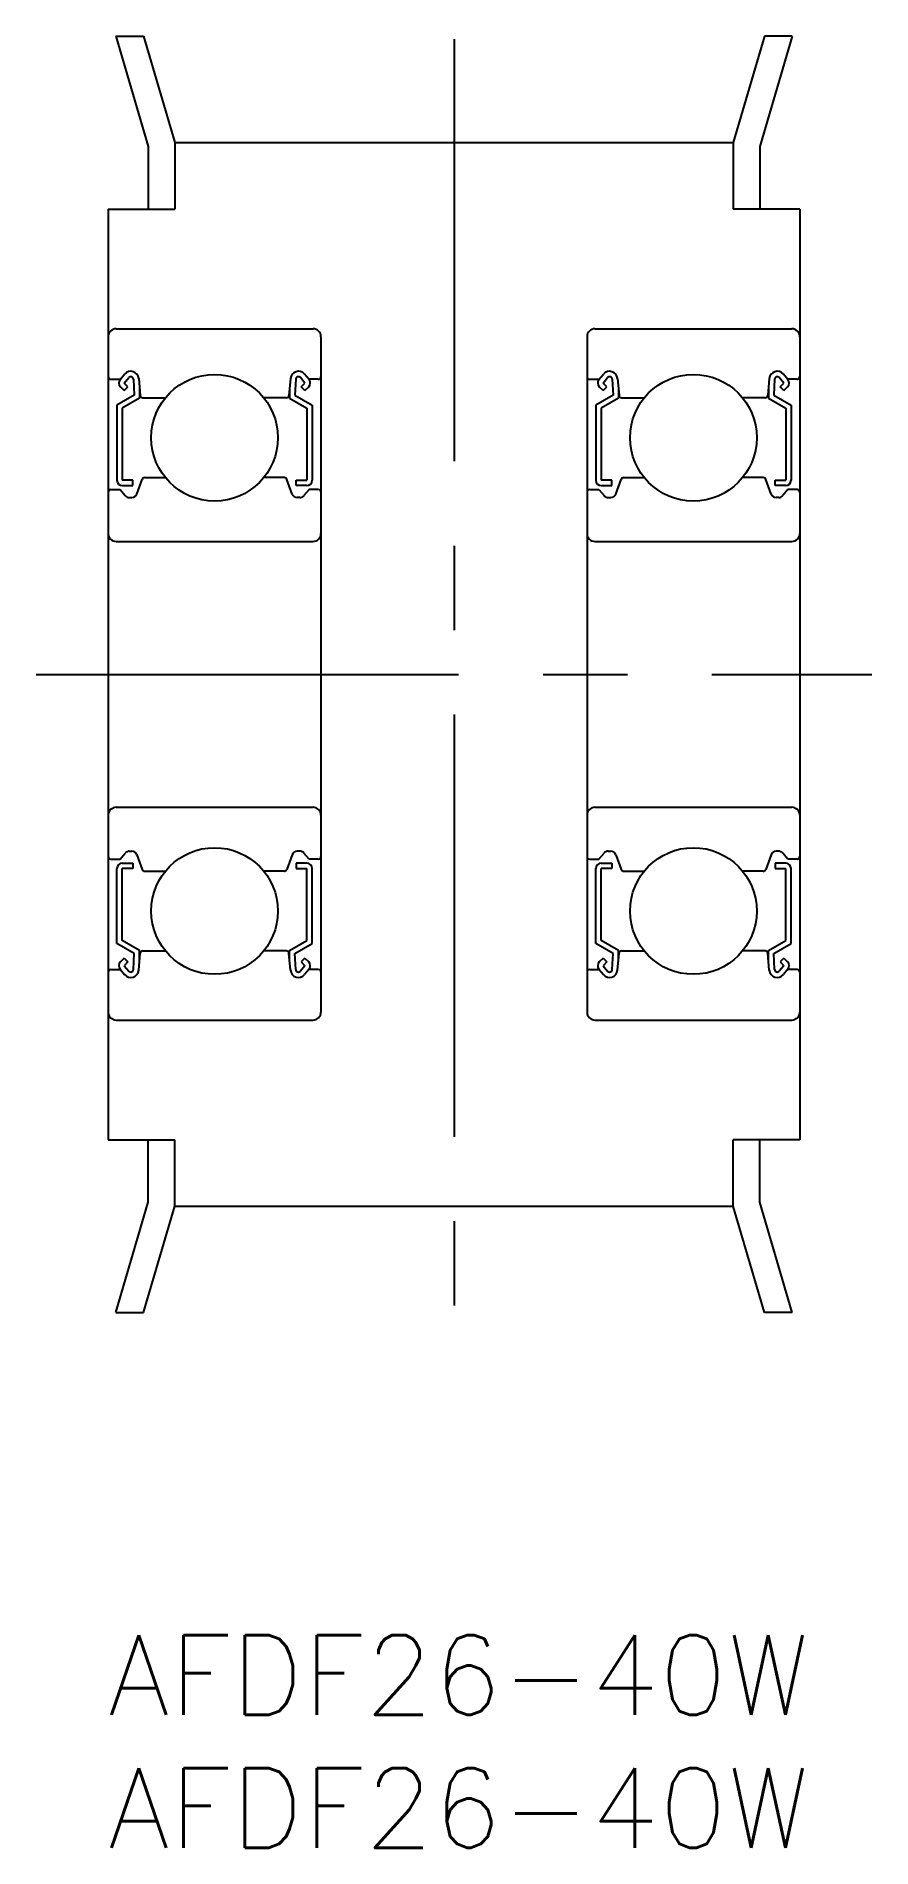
# Model space of a CAD drawing. Extents: x -2.7 to 28.7, y -8 to 60.1.
import ezdxf

# ---------------------------------------------------------------- set-up
doc = ezdxf.new("R2010")
doc.units = 0
doc.header["$LTSCALE"] = 0.5
doc.linetypes.add('CENTER', pattern=[50.8, 31.75, -6.35, 6.35, -6.35])
doc.layers.get('0').update_dxf_attribs({"linetype": 'CONTINUOUS'})
doc.layers.add('CENTER', color=1, linetype='CENTER')
doc.styles.get("Standard").update_dxf_attribs({"font": 'txt.shx', "height": 3, "bigfont": 'bigfont.shx'})

# ---------------------------------------------------------------- blocks, each defined once
blk = doc.blocks.new('*U10')
at = {"color": 7, "linetype": 'CONTINUOUS'}
blk.add_text('AFDF26-40W', height=3, dxfattribs=at).set_placement((0, -3))
blk = doc.blocks.new('*U11')
at = {"color": 7, "linetype": 'CONTINUOUS'}
blk.add_text('AFDF26-40W', height=3, dxfattribs=at).set_placement((0, -8))

msp = doc.modelspace()

# ---------------------------------------------------------------- linework, layer by layer
at = {"color": 7, "linetype": 'CONTINUOUS'}
for p, q in [((0.289, 60.131), (1.5, 55.979)), ((0.289, 60.131), (1.325, 60.131)), ((1.325, 60.131), (2.5, 56.131)), ((24.675, 60.131), (23.5, 56.131)), ((25.711, 60.131), (24.5, 55.979)), ((25.711, 60.131), (24.675, 60.131)), ((1.5, 55.979), (1.5, 53.631)), ((2.5, 56.131), (23.5, 56.131)), ((2.5, 56.131), (2.5, 53.631)), ((23.5, 56.131), (23.5, 53.631)), ((24.5, 55.979), (24.5, 53.631)), ((0, 53.631), (0, 18.631)), ((0, 53.631), (2.5, 53.631)), ((26, 53.631), (23.5, 53.631)), ((26, 53.631), (26, 18.631)), ((0.3, 49.131), (7.7, 49.131)), ((18.3, 49.131), (25.7, 49.131)), ((8, 48.831), (8, 23.431)), ((18, 48.831), (18, 23.431)), ((0.1, 47.231), (0.46, 47.231)), ((0.448, 47.217), (0.619, 47.422)), ((0.602, 47.089), (0.772, 47.291)), ((0.743, 46.948), (0.602, 47.089)), ((0.948, 47.232), (0.981, 46.632)), ((1.148, 47.255), (1.203, 46.622)), ((6.852, 47.255), (6.797, 46.622)), ((7.052, 47.232), (7.019, 46.632)), ((7.398, 47.089), (7.228, 47.291)), ((7.257, 46.948), (7.398, 47.089)), ((7.552, 47.217), (7.381, 47.422)), ((7.9, 47.231), (7.54, 47.231)), ((18.1, 47.231), (18.46, 47.231)), ((18.448, 47.217), (18.619, 47.422)), ((18.602, 47.089), (18.772, 47.291)), ((18.743, 46.948), (18.602, 47.089)), ((18.948, 47.232), (18.981, 46.632)), ((19.148, 47.255), (19.203, 46.622)), ((24.852, 47.255), (24.797, 46.622)), ((25.052, 47.232), (25.019, 46.632)), ((25.398, 47.089), (25.228, 47.291)), ((25.257, 46.948), (25.398, 47.089)), ((25.552, 47.217), (25.381, 47.422)), ((25.9, 47.231), (25.54, 47.231)), ((0.981, 46.632), (0.331, 46.256)), ((0.602, 46.806), (0.46, 46.947)), ((1.181, 46.516), (0.531, 46.141)), ((0.602, 46.806), (0.743, 46.948)), ((1.181, 46.877), (1.181, 46.516)), ((1.303, 46.531), (2.151, 46.531)), ((6.697, 46.531), (5.849, 46.531)), ((6.819, 46.877), (6.819, 46.516)), ((6.819, 46.516), (7.469, 46.141)), ((7.019, 46.632), (7.669, 46.256)), ((7.398, 46.806), (7.257, 46.948)), ((7.398, 46.806), (7.54, 46.947)), ((18.981, 46.632), (18.331, 46.256)), ((18.602, 46.806), (18.46, 46.947)), ((19.181, 46.516), (18.531, 46.141)), ((18.602, 46.806), (18.743, 46.948)), ((19.181, 46.877), (19.181, 46.516)), ((19.303, 46.531), (20.151, 46.531)), ((24.697, 46.531), (23.849, 46.531)), ((24.819, 46.877), (24.819, 46.516)), ((24.819, 46.516), (25.469, 46.141)), ((25.019, 46.632), (25.669, 46.256)), ((25.398, 46.806), (25.257, 46.948)), ((25.398, 46.806), (25.54, 46.947)), ((0.331, 46.256), (0.331, 43.431)), ((0.531, 46.141), (0.531, 43.431)), ((7.469, 46.141), (7.469, 43.431)), ((7.669, 46.256), (7.669, 43.431)), ((18.331, 46.256), (18.331, 43.431)), ((18.531, 46.141), (18.531, 43.431)), ((25.469, 46.141), (25.469, 43.431)), ((25.669, 46.256), (25.669, 43.431)), ((0.1, 43.081), (0.45, 43.081)), ((0.45, 43.081), (0.642, 42.852)), ((0.931, 43.431), (0.531, 43.431)), ((0.531, 43.231), (0.931, 43.231)), ((0.931, 43.231), (0.931, 43.431)), ((1.079, 42.913), (1.28, 43.465)), ((1.374, 43.531), (2.151, 43.531)), ((6.626, 43.531), (5.849, 43.531)), ((6.921, 42.913), (6.72, 43.465)), ((7.069, 43.231), (7.069, 43.431)), ((7.069, 43.431), (7.469, 43.431)), ((7.469, 43.231), (7.069, 43.231)), ((7.55, 43.081), (7.358, 42.852)), ((7.9, 43.081), (7.55, 43.081)), ((18.1, 43.081), (18.45, 43.081)), ((18.45, 43.081), (18.642, 42.852)), ((18.931, 43.431), (18.531, 43.431)), ((18.531, 43.231), (18.931, 43.231)), ((18.931, 43.231), (18.931, 43.431)), ((19.079, 42.913), (19.28, 43.465)), ((19.374, 43.531), (20.151, 43.531)), ((24.626, 43.531), (23.849, 43.531)), ((24.921, 42.913), (24.72, 43.465)), ((25.069, 43.231), (25.069, 43.431)), ((25.069, 43.431), (25.469, 43.431)), ((25.469, 43.231), (25.069, 43.231)), ((25.55, 43.081), (25.358, 42.852)), ((25.9, 43.081), (25.55, 43.081)), ((0.795, 42.781), (0.891, 42.781)), ((7.205, 42.781), (7.109, 42.781)), ((18.795, 42.781), (18.891, 42.781)), ((25.205, 42.781), (25.109, 42.781)), ((0.3, 41.131), (7.7, 41.131)), ((18.3, 41.131), (25.7, 41.131)), ((0.3, 31.131), (7.7, 31.131)), ((18.3, 31.131), (25.7, 31.131)), ((0.45, 29.181), (0.642, 29.409)), ((0.795, 29.481), (0.891, 29.481)), ((1.079, 29.349), (1.28, 28.797)), ((6.921, 29.349), (6.72, 28.797)), ((7.205, 29.481), (7.109, 29.481)), ((7.55, 29.181), (7.358, 29.409)), ((18.45, 29.181), (18.642, 29.409)), ((18.795, 29.481), (18.891, 29.481)), ((19.079, 29.349), (19.28, 28.797)), ((24.921, 29.349), (24.72, 28.797)), ((25.205, 29.481), (25.109, 29.481)), ((25.55, 29.181), (25.358, 29.409)), ((0.1, 29.181), (0.45, 29.181)), ((0.331, 26.006), (0.331, 28.831)), ((0.531, 29.031), (0.931, 29.031)), ((0.531, 26.121), (0.531, 28.831)), ((0.931, 28.831), (0.531, 28.831)), ((0.931, 29.031), (0.931, 28.831)), ((1.374, 28.731), (2.151, 28.731)), ((6.626, 28.731), (5.849, 28.731)), ((7.069, 29.031), (7.069, 28.831)), ((7.469, 29.031), (7.069, 29.031)), ((7.069, 28.831), (7.469, 28.831)), ((7.469, 26.121), (7.469, 28.831)), ((7.9, 29.181), (7.55, 29.181)), ((7.669, 26.006), (7.669, 28.831)), ((18.1, 29.181), (18.45, 29.181)), ((18.331, 26.006), (18.331, 28.831)), ((18.531, 29.031), (18.931, 29.031)), ((18.531, 26.121), (18.531, 28.831)), ((18.931, 28.831), (18.531, 28.831)), ((18.931, 29.031), (18.931, 28.831)), ((19.374, 28.731), (20.151, 28.731)), ((24.626, 28.731), (23.849, 28.731)), ((25.069, 29.031), (25.069, 28.831)), ((25.469, 29.031), (25.069, 29.031)), ((25.069, 28.831), (25.469, 28.831)), ((25.469, 26.121), (25.469, 28.831)), ((25.9, 29.181), (25.55, 29.181)), ((25.669, 26.006), (25.669, 28.831)), ((0.981, 25.63), (0.331, 26.006)), ((1.181, 25.746), (0.531, 26.121)), ((6.819, 25.746), (7.469, 26.121)), ((7.019, 25.63), (7.669, 26.006)), ((18.981, 25.63), (18.331, 26.006)), ((19.181, 25.746), (18.531, 26.121)), ((24.819, 25.746), (25.469, 26.121)), ((25.019, 25.63), (25.669, 26.006)), ((0.602, 25.456), (0.46, 25.315)), ((0.602, 25.456), (0.743, 25.314)), ((0.743, 25.314), (0.602, 25.173)), ((0.948, 25.03), (0.981, 25.63)), ((1.148, 25.007), (1.203, 25.64)), ((1.181, 25.385), (1.181, 25.746)), ((1.303, 25.731), (2.151, 25.731)), ((6.697, 25.731), (5.849, 25.731)), ((6.852, 25.007), (6.797, 25.64)), ((6.819, 25.385), (6.819, 25.746)), ((7.052, 25.03), (7.019, 25.63)), ((7.398, 25.456), (7.257, 25.314)), ((7.257, 25.314), (7.398, 25.173)), ((7.398, 25.456), (7.54, 25.315)), ((18.602, 25.456), (18.46, 25.315)), ((18.602, 25.456), (18.743, 25.314)), ((18.743, 25.314), (18.602, 25.173)), ((18.948, 25.03), (18.981, 25.63)), ((19.148, 25.007), (19.203, 25.64)), ((19.181, 25.385), (19.181, 25.746)), ((19.303, 25.731), (20.151, 25.731)), ((24.697, 25.731), (23.849, 25.731)), ((24.852, 25.007), (24.797, 25.64)), ((24.819, 25.385), (24.819, 25.746)), ((25.052, 25.03), (25.019, 25.63)), ((25.398, 25.456), (25.257, 25.314)), ((25.257, 25.314), (25.398, 25.173)), ((25.398, 25.456), (25.54, 25.315)), ((0.1, 25.031), (0.46, 25.031)), ((0.448, 25.045), (0.619, 24.84)), ((0.602, 25.173), (0.772, 24.971)), ((7.398, 25.173), (7.228, 24.971)), ((7.552, 25.045), (7.381, 24.84)), ((7.9, 25.031), (7.54, 25.031)), ((18.1, 25.031), (18.46, 25.031)), ((18.448, 25.045), (18.619, 24.84)), ((18.602, 25.173), (18.772, 24.971)), ((25.398, 25.173), (25.228, 24.971)), ((25.552, 25.045), (25.381, 24.84)), ((25.9, 25.031), (25.54, 25.031)), ((0.3, 23.131), (7.7, 23.131)), ((18.3, 23.131), (25.7, 23.131)), ((0, 18.631), (2.5, 18.631)), ((1.5, 16.283), (1.5, 18.631)), ((2.5, 16.131), (2.5, 18.631)), ((26, 18.631), (23.5, 18.631)), ((23.5, 16.131), (23.5, 18.631)), ((24.5, 16.283), (24.5, 18.631)), ((0.289, 12.131), (1.5, 16.283)), ((1.325, 12.131), (2.5, 16.131)), ((2.5, 16.131), (23.5, 16.131)), ((24.675, 12.131), (23.5, 16.131)), ((25.711, 12.131), (24.5, 16.283)), ((0.289, 12.131), (1.325, 12.131)), ((25.711, 12.131), (24.675, 12.131))]:
    msp.add_line(p, q, dxfattribs=at)
for centre in [(4, 45.031), (22, 45.031), (4, 27.231), (22, 27.231)]:
    msp.add_circle(centre, 2.381, dxfattribs=at)
for centre, radius, start, end in [((0.3, 48.831), 0.3, 90, 180), ((7.7, 48.831), 0.3, 0, 90), ((18.3, 48.831), 0.3, 90, 180), ((25.7, 48.831), 0.3, 0, 90), ((0.1, 47.331), 0.1, 180, 270), ((0.602, 47.089), 0.2, 140.13695, 225.00202), ((0.849, 47.229), 0.3, 4.93539, 140.13695), ((0.849, 47.227), 0.1, 3.10166, 139.95027), ((7.151, 47.229), 0.3, 39.86305, 175.06461), ((7.151, 47.227), 0.1, 40.04973, 176.89834), ((7.398, 47.089), 0.2, 314.99798, 39.86305), ((7.9, 47.331), 0.1, 270, 0), ((18.1, 47.331), 0.1, 180, 270), ((18.602, 47.089), 0.2, 140.13695, 225.00202), ((18.849, 47.229), 0.3, 4.93539, 140.13695), ((18.849, 47.227), 0.1, 3.10166, 139.95027), ((25.151, 47.229), 0.3, 39.86305, 175.06461), ((25.151, 47.227), 0.1, 40.04973, 176.89834), ((25.398, 47.089), 0.2, 314.99798, 39.86305), ((25.9, 47.331), 0.1, 270, 0), ((1.303, 46.631), 0.1, 184.93539, 270), ((6.697, 46.631), 0.1, 270, 355.06461), ((19.303, 46.631), 0.1, 184.93539, 270), ((24.697, 46.631), 0.1, 270, 355.06461), ((0.1, 42.981), 0.1, 90, 180.81025), ((0.531, 43.431), 0.2, 180, 270), ((1.374, 43.431), 0.1, 90, 159.99156), ((6.626, 43.431), 0.1, 20.00844, 90), ((7.469, 43.431), 0.2, 270, 0), ((7.9, 42.981), 0.1, 359.18975, 90), ((18.1, 42.981), 0.1, 90, 180.81025), ((18.531, 43.431), 0.2, 180, 270), ((19.374, 43.431), 0.1, 90, 159.99156), ((24.626, 43.431), 0.1, 20.00844, 90), ((25.469, 43.431), 0.2, 270, 0), ((25.9, 42.981), 0.1, 359.18975, 90), ((0.795, 42.981), 0.2, 219.97618, 270), ((0.891, 42.981), 0.2, 270, 339.99156), ((7.109, 42.981), 0.2, 200.00844, 270), ((7.205, 42.981), 0.2, 270, 320.02382), ((18.795, 42.981), 0.2, 219.97618, 270), ((18.891, 42.981), 0.2, 270, 339.99156), ((25.109, 42.981), 0.2, 200.00844, 270), ((25.205, 42.981), 0.2, 270, 320.02382), ((0.3, 41.431), 0.3, 180, 270), ((7.7, 41.431), 0.3, 270, 0), ((18.3, 41.431), 0.3, 180, 270), ((25.7, 41.431), 0.3, 270, 0), ((0.3, 30.831), 0.3, 90, 180), ((7.7, 30.831), 0.3, 0, 90), ((18.3, 30.831), 0.3, 90, 180), ((25.7, 30.831), 0.3, 0, 90), ((0.795, 29.281), 0.2, 90, 140.02382), ((0.891, 29.281), 0.2, 20.00844, 90), ((7.109, 29.281), 0.2, 90, 159.99156), ((7.205, 29.281), 0.2, 39.97618, 90), ((18.795, 29.281), 0.2, 90, 140.02382), ((18.891, 29.281), 0.2, 20.00844, 90), ((25.109, 29.281), 0.2, 90, 159.99156), ((25.205, 29.281), 0.2, 39.97618, 90), ((0.1, 29.281), 0.1, 179.18975, 270), ((0.531, 28.831), 0.2, 90, 180), ((1.374, 28.831), 0.1, 200.00844, 270), ((6.626, 28.831), 0.1, 270, 339.99156), ((7.469, 28.831), 0.2, 0, 90), ((7.9, 29.281), 0.1, 270, 0.81025), ((18.1, 29.281), 0.1, 179.18975, 270), ((18.531, 28.831), 0.2, 90, 180), ((19.374, 28.831), 0.1, 200.00844, 270), ((24.626, 28.831), 0.1, 270, 339.99156), ((25.469, 28.831), 0.2, 0, 90), ((25.9, 29.281), 0.1, 270, 0.81025), ((0.602, 25.173), 0.2, 134.99798, 219.86305), ((1.303, 25.631), 0.1, 90, 175.06461), ((6.697, 25.631), 0.1, 4.93539, 90), ((7.398, 25.173), 0.2, 320.13695, 45.00202), ((18.602, 25.173), 0.2, 134.99798, 219.86305), ((19.303, 25.631), 0.1, 90, 175.06461), ((24.697, 25.631), 0.1, 4.93539, 90), ((25.398, 25.173), 0.2, 320.13695, 45.00202), ((0.1, 24.931), 0.1, 90, 180), ((0.849, 25.033), 0.3, 219.86305, 355.06461), ((0.849, 25.035), 0.1, 220.04973, 356.89834), ((7.151, 25.033), 0.3, 184.93539, 320.13695), ((7.151, 25.035), 0.1, 183.10166, 319.95027), ((7.9, 24.931), 0.1, 0, 90), ((18.1, 24.931), 0.1, 90, 180), ((18.849, 25.033), 0.3, 219.86305, 355.06461), ((18.849, 25.035), 0.1, 220.04973, 356.89834), ((25.151, 25.033), 0.3, 184.93539, 320.13695), ((25.151, 25.035), 0.1, 183.10166, 319.95027), ((25.9, 24.931), 0.1, 0, 90), ((0.3, 23.431), 0.3, 180, 270), ((7.7, 23.431), 0.3, 270, 0), ((18.3, 23.431), 0.3, 180, 270), ((25.7, 23.431), 0.3, 270, 0)]:
    msp.add_arc(centre, radius, start, end, dxfattribs=at)
at = {"layer": 'CENTER', "color": 1, "linetype": 'CENTER'}
for p, q in [((13, 60.019), (13, 12.243)), ((-2.703, 36.131), (28.703, 36.131))]:
    msp.add_line(p, q, dxfattribs=at)

# ---------------------------------------------------------------- block references
at = {"color": 7, "linetype": 'CONTINUOUS'}
for name in ['*U10', '*U11']:
    msp.add_blockref(name, (0, 0), dxfattribs=at)

doc.saveas('drawing.dxf')
